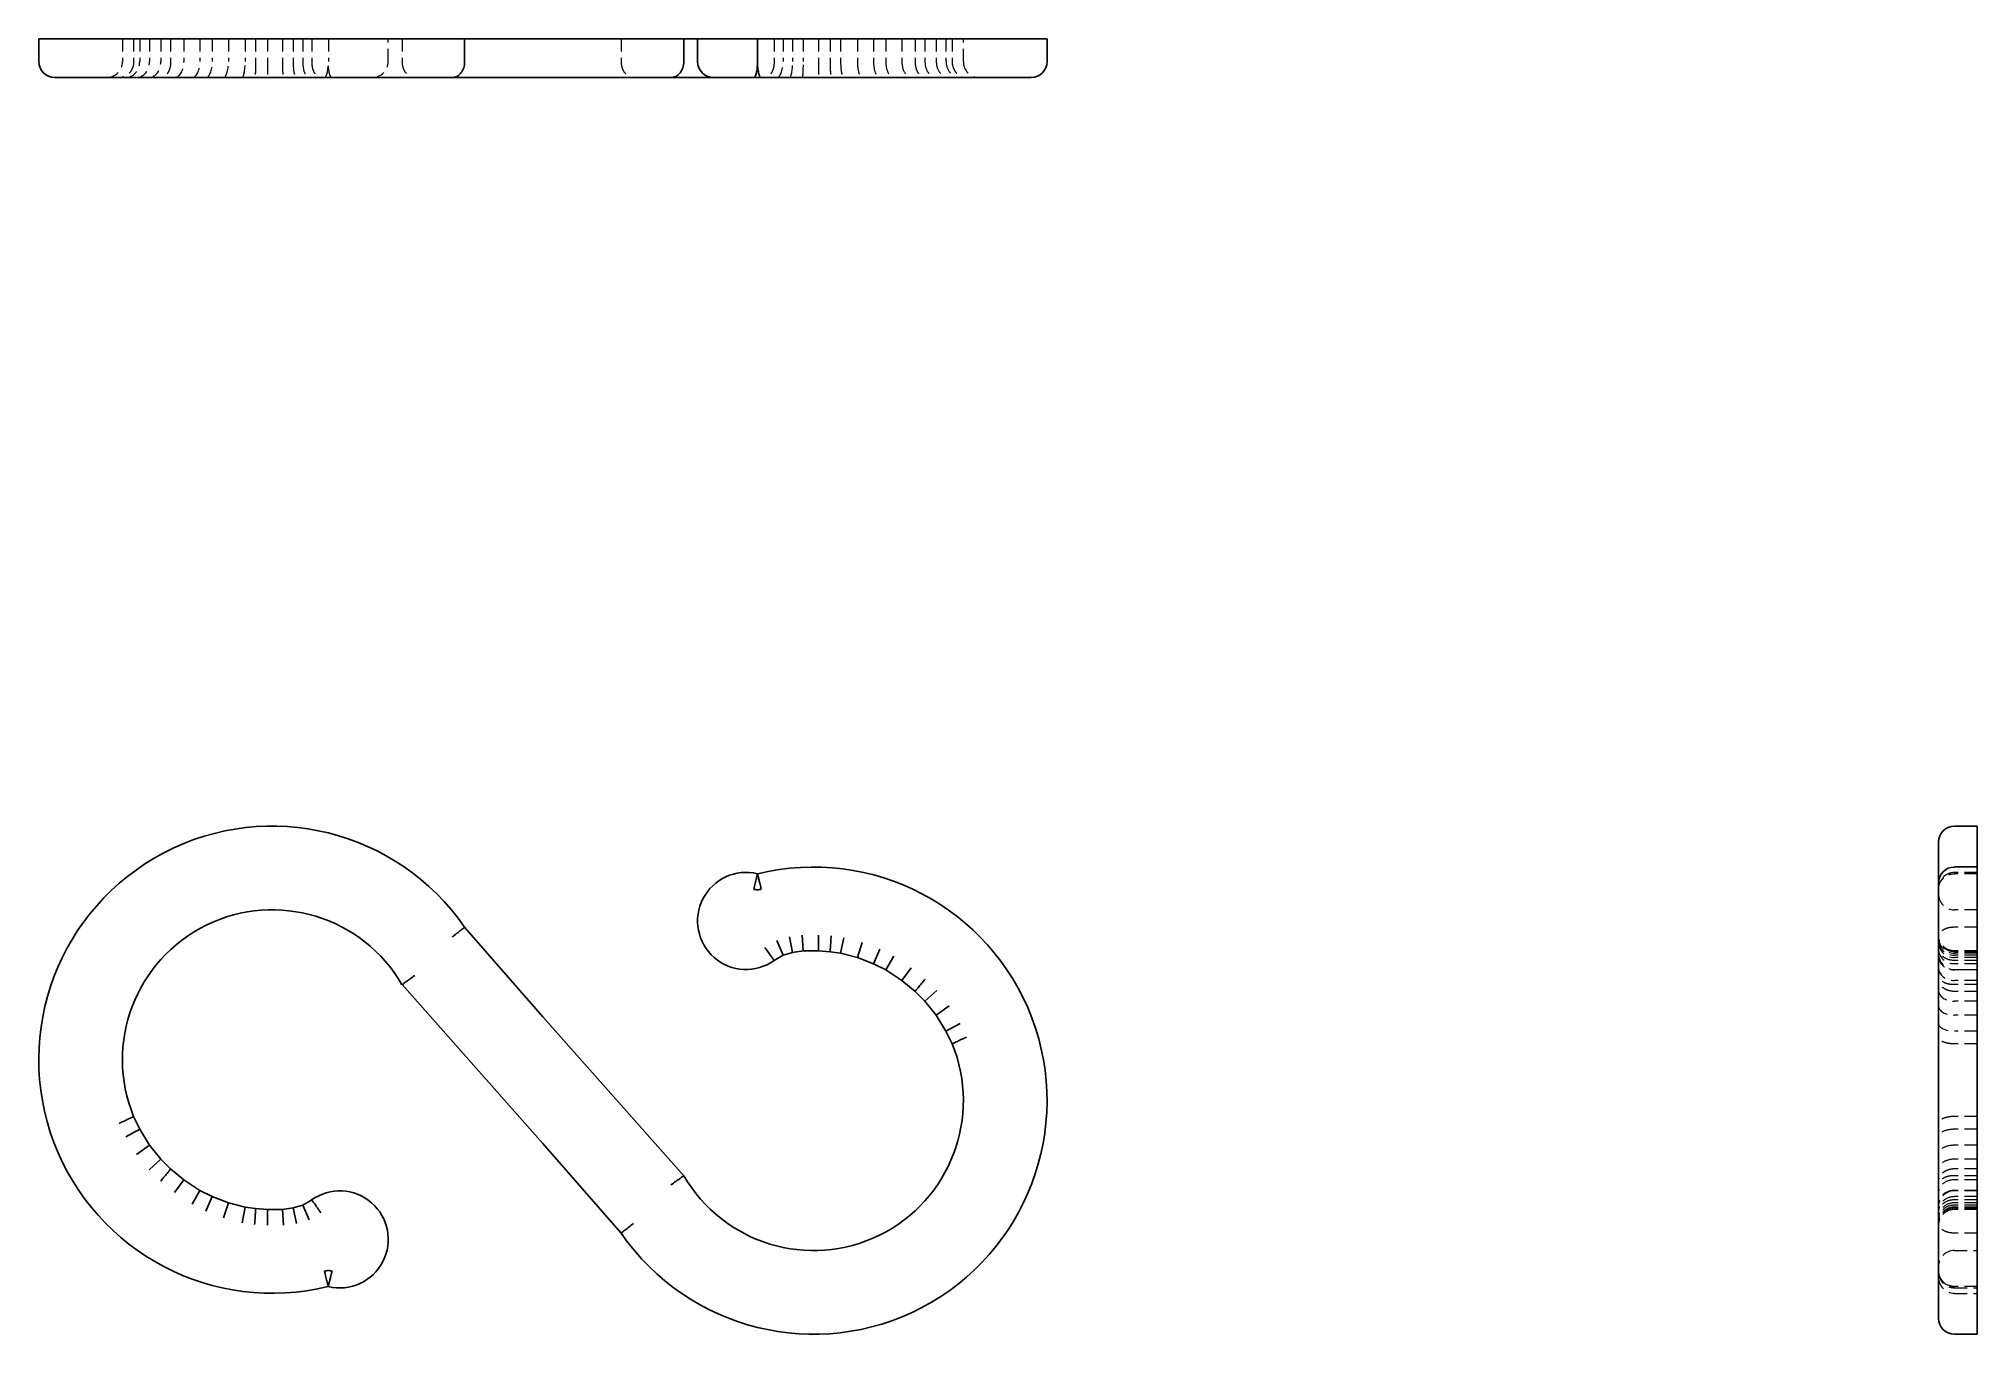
# Model space of a CAD drawing. Header units: millimetres. Extents: x 33 to 225, y 32 to 160.
import ezdxf

# ---------------------------------------------------------------- set-up
doc = ezdxf.new("R2010")
doc.units = ezdxf.units.MM
doc.linetypes.add('HIDDEN', pattern=[1.905, 1.27, -0.635])

msp = doc.modelspace()

# ---------------------------------------------------------------- linework, layer by layer
at = {"color": 7, "linetype": 'Continuous', "lineweight": 25}
for p, q in [((33, 160.26), (33, 157.99)), ((75.24, 160.26), (33, 160.26)), ((75.24, 160.26), (75.24, 157.99)), ((75.24, 160.26), (83, 160.26)), ((96.97, 160.26), (83, 160.26)), ((96.97, 160.26), (96.97, 157.99)), ((96.97, 160.26), (98.34, 160.26)), ((98.34, 160.26), (98.34, 157.99)), ((104.28, 160.26), (98.34, 160.26)), ((104.28, 160.26), (104.28, 157.99)), ((133, 160.26), (104.28, 160.26)), ((133, 157.99), (133, 160.26)), ((74, 156.41), (34.57, 156.41)), ((81.82, 156.41), (74, 156.41)), ((95.69, 156.41), (81.82, 156.41)), ((99.92, 156.41), (95.69, 156.41)), ((103.91, 156.41), (99.92, 156.41)), ((131.43, 156.41), (104.66, 156.41)), ((225.26, 82.19), (222.99, 82.19)), ((225.26, 78.14), (225.26, 82.19)), ((221.41, 76.56), (221.41, 80.62)), ((225.26, 78.14), (222.99, 78.14)), ((225.26, 31.81), (225.26, 78.14)), ((221.41, 33.38), (221.41, 76.56)), ((83, 63.27), (75.24, 72.16)), ((107.77, 69.67), (107.45, 71.21)), ((108.83, 69.82), (108.73, 71.39)), ((105.93, 68.87), (106.82, 69.4)), ((106.82, 69.4), (106.19, 70.85)), ((106.82, 69.4), (107.77, 69.67)), ((107.77, 69.67), (108.83, 69.82)), ((108.83, 69.82), (110.33, 69.82)), ((110.33, 69.82), (111.49, 69.74)), ((111.49, 69.74), (112.52, 69.59)), ((112.52, 69.59), (112.84, 71.13)), ((112.52, 69.59), (114.19, 69.15)), ((114.19, 69.15), (114.67, 70.66)), ((115.79, 68.55), (116.43, 69.99)), ((117.01, 67.93), (117.8, 69.29)), ((114.19, 69.15), (115.79, 68.55)), ((115.79, 68.55), (117.01, 67.93)), ((117.01, 67.93), (118.61, 66.88)), ((118.61, 66.88), (119.54, 68.15)), ((69.03, 66.47), (83, 50.73)), ((118.61, 66.88), (119.92, 65.8)), ((119.92, 65.8), (120.89, 64.84)), ((120.89, 64.84), (122.06, 65.89)), ((120.89, 64.84), (122.01, 63.45)), ((122.01, 63.45), (123.3, 64.36)), ((122.01, 63.45), (122.98, 61.87)), ((96.97, 47.53), (83, 63.27)), ((122.98, 61.87), (124.37, 62.62)), ((122.98, 61.87), (123.59, 60.6)), ((43.02, 52.13), (41.63, 51.38)), ((43.02, 52.13), (42.41, 53.4)), ((43.99, 50.55), (43.02, 52.13)), ((43.99, 50.55), (42.7, 49.64)), ((45.11, 49.16), (43.99, 50.55)), ((83, 50.73), (90.76, 41.84)), ((45.11, 49.16), (43.94, 48.11)), ((46.08, 48.2), (45.11, 49.16)), ((47.39, 47.12), (46.08, 48.2)), ((47.39, 47.12), (46.46, 45.85)), ((48.99, 46.07), (47.39, 47.12)), ((48.99, 46.07), (48.2, 44.71)), ((50.21, 45.45), (48.99, 46.07)), ((50.21, 45.45), (49.57, 44.01)), ((51.81, 44.85), (50.21, 45.45)), ((51.81, 44.85), (51.33, 43.34)), ((53.48, 44.41), (51.81, 44.85)), ((53.48, 44.41), (53.16, 42.87)), ((54.51, 44.26), (53.48, 44.41)), ((55.67, 44.18), (54.51, 44.26)), ((58.23, 44.33), (57.17, 44.18)), ((59.18, 44.6), (58.23, 44.33)), ((58.23, 44.33), (58.55, 42.79)), ((60.07, 45.13), (59.18, 44.6)), ((59.18, 44.6), (59.81, 43.15)), ((57.17, 44.18), (55.67, 44.18)), ((57.17, 44.18), (57.27, 42.61)), ((222.99, 31.81), (225.26, 31.81))]:
    msp.add_line(p, q, dxfattribs=at)
at = {"color": 7, "linetype": 'HIDDEN', "lineweight": 18}
for p, q in [((41.3, 160.26), (41.3, 157.99)), ((42.41, 160.26), (42.41, 157.99)), ((43.02, 160.26), (43.02, 157.99)), ((43.99, 160.26), (43.99, 157.99)), ((45.11, 160.26), (45.11, 157.99)), ((46.08, 160.26), (46.08, 157.99)), ((47.39, 160.26), (47.39, 157.99)), ((48.99, 160.26), (48.99, 157.99)), ((50.21, 160.26), (50.21, 157.99)), ((51.81, 160.26), (51.81, 157.99)), ((53.48, 160.26), (53.48, 157.99)), ((54.51, 160.26), (54.51, 157.99)), ((55.67, 160.26), (55.67, 157.99)), ((57.17, 160.26), (57.17, 157.99)), ((58.23, 160.26), (58.23, 157.99)), ((59.18, 160.26), (59.18, 157.99)), ((60.07, 160.26), (60.07, 157.99)), ((61.72, 160.26), (61.72, 157.99)), ((67.66, 157.99), (67.66, 160.26)), ((69.03, 160.26), (69.03, 157.99)), ((90.76, 160.26), (90.76, 157.99)), ((105.93, 160.26), (105.93, 157.99)), ((106.82, 160.26), (106.82, 157.99)), ((107.77, 160.26), (107.77, 157.99)), ((108.83, 160.26), (108.83, 157.99)), ((110.33, 160.26), (110.33, 157.99)), ((111.49, 160.26), (111.49, 157.99)), ((112.52, 160.26), (112.52, 157.99)), ((114.19, 160.26), (114.19, 157.99)), ((115.79, 160.26), (115.79, 157.99)), ((117.01, 160.26), (117.01, 157.99)), ((118.61, 160.26), (118.61, 157.99)), ((119.92, 160.26), (119.92, 157.99)), ((120.89, 160.26), (120.89, 157.99)), ((122.01, 160.26), (122.01, 157.99)), ((122.98, 160.26), (122.98, 157.99)), ((123.59, 160.26), (123.59, 157.99)), ((124.7, 157.99), (124.7, 160.26)), ((104.29, 157.51), (104.29, 157.54)), ((225.26, 77.6), (222.99, 77.6)), ((225.26, 77.46), (222.99, 77.46)), ((225.26, 73.89), (222.99, 73.89)), ((225.26, 72.16), (222.99, 72.16)), ((225.26, 69.82), (222.99, 69.82)), ((225.26, 69.82), (222.99, 69.82)), ((225.26, 69.74), (222.99, 69.74)), ((225.26, 69.67), (222.99, 69.67)), ((225.26, 69.59), (222.99, 69.59)), ((225.26, 69.4), (222.99, 69.4)), ((225.26, 69.15), (222.99, 69.15)), ((225.26, 68.87), (222.99, 68.87)), ((225.26, 68.55), (222.99, 68.55)), ((222.99, 67.98), (225.26, 67.98)), ((225.26, 67.93), (222.99, 67.93)), ((225.26, 66.88), (222.99, 66.88)), ((225.26, 66.47), (222.99, 66.47)), ((225.26, 65.8), (222.99, 65.8)), ((225.26, 64.84), (222.99, 64.84)), ((225.26, 63.45), (222.99, 63.45)), ((225.26, 61.87), (222.99, 61.87)), ((225.26, 60.6), (222.99, 60.6)), ((225.26, 53.4), (222.99, 53.4)), ((225.26, 52.13), (222.99, 52.13)), ((225.26, 50.55), (222.99, 50.55)), ((225.26, 49.16), (222.99, 49.16)), ((225.26, 48.2), (222.99, 48.2)), ((225.26, 47.53), (222.99, 47.53)), ((225.26, 47.12), (222.99, 47.12)), ((225.26, 46.07), (222.99, 46.07)), ((225.26, 46.02), (222.99, 46.02)), ((225.26, 45.45), (222.99, 45.45)), ((225.26, 45.13), (222.99, 45.13)), ((225.26, 44.85), (222.99, 44.85)), ((225.26, 44.6), (222.99, 44.6)), ((225.26, 44.41), (222.99, 44.41)), ((225.26, 44.33), (222.99, 44.33)), ((225.26, 44.26), (222.99, 44.26)), ((225.26, 44.18), (222.99, 44.18)), ((225.26, 44.18), (222.99, 44.18)), ((225.26, 41.84), (222.99, 41.84)), ((222.99, 40.11), (225.26, 40.11)), ((222.38, 36.68), (222.38, 36.68)), ((222.91, 36.54), (222.38, 36.68)), ((225.26, 36.54), (222.99, 36.54)), ((222.99, 36.4), (225.26, 36.4)), ((222.99, 35.86), (225.26, 35.86))]:
    msp.add_line(p, q, dxfattribs=at)
at = {"color": 7, "linetype": 'Continuous', "lineweight": 25}
for centre, radius, start, end in [((34.57, 157.99), 1.57, 180, 270), ((99.92, 157.99), 1.57, 180, 270), ((131.43, 157.99), 1.57, 270, 0), ((56.16, 59.03), 23.16, 34.5485, 283.8734), ((222.99, 80.62), 1.57, 90, 180), ((109.84, 54.97), 23.16, 214.5485, 103.8734), ((103.15, 72.79), 4.81, 76.3857, 305.378), ((222.99, 76.56), 1.57, 90, 180), ((56.16, 59.03), 14.86, 30.0422, 202.2617), ((109.84, 54.97), 14.86, 210.0422, 22.2617), ((62.85, 41.21), 4.81, 256.3857, 125.378), ((222.99, 33.38), 1.57, 180, 270)]:
    msp.add_arc(centre, radius, start, end, dxfattribs=at)
at = {"color": 7, "linetype": 'HIDDEN', "lineweight": 18}
for centre, start, end in [((39.73, 157.99), 270, 0), ((66.08, 157.99), 270, 0), ((126.27, 157.99), 180, 270), ((222.99, 76.02), 90, 180), ((222.99, 75.46), 180, 270), ((222.99, 69.55), 180, 270), ((222.99, 44.45), 90, 180), ((222.99, 42.61), 90, 180), ((222.99, 38.54), 90, 180), ((222.99, 37.98), 180, 270), ((222.99, 37.44), 180, 270)]:
    msp.add_arc(centre, 1.57, start, end, dxfattribs=at)
for centre, major_axis, ratio, start_param, end_param in [((41.63, 157.99), (0, 1.57), 0.879902, 3.141593, 4.712389), ((42.7, 157.99), (0, 1.57), 0.818143, 3.141593, 4.712389), ((43.94, 157.99), (0, 1.57), 0.742796, 3.141593, 4.712389), ((46.46, 157.99), (0, 1.57), 0.592738, 3.141593, 4.712389), ((48.2, 157.99), (0, 1.57), 0.502514, 3.141593, 4.712389), ((49.57, 157.99), (0, 1.57), 0.406372, 3.141593, 4.712389), ((51.33, 157.99), (0, 1.57), 0.3041, 3.141593, 4.712389), ((53.16, 157.99), (0, 1.57), 0.199241, 3.141593, 4.712389), ((57.27, 157.99), (0, 1.57), 0.067988, 1.570796, 3.141593), ((58.55, 157.99), (0, 1.57), 0.206484, 1.570796, 3.141593), ((59.81, 157.99), (0, 1.57), 0.401059, 1.570796, 3.141593), ((106.19, 157.99), (0, 1.57), 0.401059, 3.141593, 4.712389), ((107.45, 157.99), (0, 1.57), 0.206484, 3.141593, 4.712389), ((108.73, 157.99), (0, 1.57), 0.067988, 3.141593, 4.712389), ((112.84, 157.99), (0, 1.57), 0.199241, 1.570796, 3.141593), ((114.67, 157.99), (0, 1.57), 0.3041, 1.570796, 3.141593), ((116.43, 157.99), (0, 1.57), 0.406372, 1.570796, 3.141593), ((117.8, 157.99), (0, 1.57), 0.502514, 1.570796, 3.141593), ((119.54, 157.99), (0, 1.57), 0.592738, 1.570796, 3.141593), ((122.06, 157.99), (0, 1.57), 0.742796, 1.570796, 3.141593), ((123.3, 157.99), (0, 1.57), 0.818143, 1.570796, 3.141593), ((124.37, 157.99), (0, 1.57), 0.879902, 1.570796, 3.141593), ((222.99, 71.13), (1.57, 0), 0.981396, 3.141593, 4.712389), ((222.99, 70.85), (1.57, 0), 0.925317, 3.141593, 4.712389), ((222.99, 70.66), (1.57, 0), 0.954231, 3.141593, 4.712389), ((222.99, 69.99), (1.57, 0), 0.915323, 3.141593, 4.712389), ((222.99, 69.29), (1.57, 0), 0.866229, 3.141593, 4.712389), ((222.99, 68.15), (1.57, 0), 0.807218, 3.141593, 4.712389), ((222.99, 65.89), (1.57, 0), 0.671599, 3.141593, 4.712389), ((222.99, 64.36), (1.57, 0), 0.578864, 3.141593, 4.712389), ((222.99, 62.62), (1.57, 0), 0.477954, 3.141593, 4.712389), ((222.99, 51.38), (1.57, 0), 0.477954, 1.570796, 3.141593), ((222.99, 49.64), (1.57, 0), 0.578864, 1.570796, 3.141593), ((222.99, 48.11), (1.57, 0), 0.671599, 1.570796, 3.141593), ((222.99, 45.85), (1.57, 0), 0.807218, 1.570796, 3.141593), ((222.99, 44.71), (1.57, 0), 0.866229, 1.570796, 3.141593), ((222.99, 44.01), (1.57, 0), 0.915323, 1.570796, 3.141593), ((222.99, 43.34), (1.57, 0), 0.954231, 1.570796, 3.141593), ((222.99, 43.15), (1.57, 0), 0.925317, 1.570796, 3.141593), ((222.99, 42.87), (1.57, 0), 0.981396, 1.570796, 3.141593), ((222.99, 42.79), (1.57, 0), 0.98108, 1.570796, 3.141593)]:
    msp.add_ellipse(centre, major_axis=major_axis, ratio=ratio, start_param=start_param, end_param=end_param, dxfattribs=at)
for points, knots in [([(42.41, 157.99), (42.41, 157.78), (42.37, 157.57), (42.23, 157.19), (42.13, 157.02), (41.86, 156.73), (41.71, 156.61), (41.36, 156.45), (41.18, 156.41), (40.99, 156.41)], [0, 0, 0, 0, 0.25, 0.25, 0.5, 0.5, 0.75, 0.75, 1, 1, 1, 1]), ([(46.08, 157.99), (46.08, 157.78), (46.06, 157.57), (45.96, 157.19), (45.88, 157.02), (45.7, 156.73), (45.59, 156.61), (45.35, 156.45), (45.22, 156.41), (45.09, 156.41)], [0, 0, 0, 0, 0.25, 0.25, 0.5, 0.5, 0.75, 0.75, 1, 1, 1, 1]), ([(54.51, 157.99), (54.51, 157.78), (54.51, 157.57), (54.5, 157.19), (54.49, 157.02), (54.47, 156.73), (54.46, 156.61), (54.44, 156.45), (54.42, 156.41), (54.41, 156.41)], [0, 0, 0, 0, 0.25, 0.25, 0.5, 0.5, 0.75, 0.75, 1, 1, 1, 1]), ([(55.67, 157.99), (55.67, 157.78), (55.67, 157.57), (55.67, 157.19), (55.67, 157.02), (55.67, 156.73), (55.67, 156.61), (55.67, 156.45), (55.67, 156.41), (55.67, 156.41)], [0, 0, 0, 0, 0.25, 0.25, 0.5, 0.5, 0.75, 0.75, 1, 1, 1, 1]), ([(60.07, 157.99), (60.07, 157.78), (60.09, 157.57), (60.18, 157.19), (60.25, 157.02), (60.42, 156.73), (60.52, 156.61), (60.74, 156.45), (60.86, 156.41), (60.98, 156.41)], [0, 0, 0, 0, 0.25, 0.25, 0.5, 0.5, 0.75, 0.75, 1, 1, 1, 1]), ([(61.34, 156.41), (61.35, 156.41), (61.36, 156.42), (61.39, 156.43), (61.4, 156.43), (61.43, 156.46), (61.46, 156.49), (61.52, 156.61), (61.57, 156.73), (61.64, 157.02), (61.67, 157.2), (61.7, 157.48), (61.7, 157.58), (61.71, 157.78), (61.72, 157.88), (61.72, 157.99)], [0, 0, 0, 0, 0.0625, 0.0625, 0.125, 0.125, 0.25, 0.25, 0.5, 0.5, 0.75, 0.75, 0.875, 0.875, 1, 1, 1, 1]), ([(62.09, 156.41), (62.08, 156.41), (62.06, 156.42), (62.03, 156.43), (61.99, 156.46), (61.95, 156.52), (61.9, 156.62), (61.85, 156.76), (61.81, 156.92), (61.78, 157.1), (61.75, 157.3), (61.73, 157.52), (61.72, 157.75), (61.72, 157.91), (61.72, 157.99)], [0, 0, 0, 0, 0.0491, 0.0982, 0.147301, 0.242045, 0.336789, 0.431534, 0.526278, 0.621023, 0.715767, 0.810511, 0.905256, 1, 1, 1, 1]), ([(69.03, 157.99), (69.03, 157.78), (69.06, 157.57), (69.19, 157.19), (69.28, 157.02), (69.52, 156.73), (69.66, 156.61), (69.97, 156.45), (70.14, 156.41), (70.31, 156.41)], [0, 0, 0, 0, 0.25, 0.25, 0.5, 0.5, 0.75, 0.75, 1, 1, 1, 1]), ([(90.76, 157.98), (90.76, 157.78), (90.79, 157.57), (90.92, 157.19), (91.01, 157.02), (91.24, 156.73), (91.38, 156.61), (91.68, 156.45), (91.84, 156.41), (92, 156.41)], [0, 0, 0, 0, 0.25, 0.25, 0.5, 0.5, 0.75, 0.75, 1, 1, 1, 1]), ([(105.93, 157.99), (105.93, 157.78), (105.91, 157.57), (105.82, 157.19), (105.75, 157.02), (105.58, 156.73), (105.48, 156.61), (105.26, 156.45), (105.14, 156.41), (105.02, 156.41)], [0, 0, 0, 0, 0.25, 0.25, 0.5, 0.5, 0.75, 0.75, 1, 1, 1, 1]), ([(110.33, 157.99), (110.33, 157.78), (110.33, 157.57), (110.33, 157.19), (110.33, 157.02), (110.33, 156.73), (110.33, 156.61), (110.33, 156.45), (110.33, 156.41), (110.33, 156.41)], [0, 0, 0, 0, 0.25, 0.25, 0.5, 0.5, 0.75, 0.75, 1, 1, 1, 1]), ([(111.49, 157.99), (111.49, 157.78), (111.49, 157.57), (111.5, 157.19), (111.51, 157.02), (111.53, 156.73), (111.54, 156.61), (111.56, 156.45), (111.58, 156.41), (111.59, 156.41)], [0, 0, 0, 0, 0.25, 0.25, 0.5, 0.5, 0.75, 0.75, 1, 1, 1, 1]), ([(119.92, 157.99), (119.92, 157.78), (119.94, 157.57), (120.04, 157.19), (120.12, 157.02), (120.3, 156.73), (120.41, 156.61), (120.65, 156.45), (120.78, 156.41), (120.91, 156.41)], [0, 0, 0, 0, 0.25, 0.25, 0.5, 0.5, 0.75, 0.75, 1, 1, 1, 1]), ([(123.59, 157.99), (123.59, 157.78), (123.63, 157.57), (123.77, 157.19), (123.87, 157.02), (124.14, 156.73), (124.29, 156.61), (124.64, 156.45), (124.82, 156.41), (125.01, 156.41)], [0, 0, 0, 0, 0.25, 0.25, 0.5, 0.5, 0.75, 0.75, 1, 1, 1, 1]), ([(221.41, 75.93), (221.42, 76.01), (221.42, 76.17), (221.48, 76.41), (221.58, 76.63), (221.71, 76.83), (221.87, 77.02), (222.05, 77.17), (222.21, 77.26), (222.31, 77.32), (222.43, 77.38), (222.53, 77.44), (222.62, 77.48), (222.64, 77.5)], [0, 0, 0, 0, 0.114994, 0.229832, 0.344568, 0.459192, 0.57367, 0.692225, 0.779435, 0.835535, 0.86035, 0.96339, 1, 1, 1, 1]), ([(221.41, 75.93), (221.41, 76.13), (221.45, 76.33), (221.61, 76.7), (221.73, 76.87), (222.02, 77.15), (222.19, 77.27), (222.57, 77.42), (222.78, 77.46), (222.99, 77.46)], [0, 0, 0, 0, 0.25, 0.25, 0.5, 0.5, 0.75, 0.75, 1, 1, 1, 1]), ([(222.98, 72.16), (222.78, 72.16), (222.57, 72.14), (222.19, 72.04), (222.02, 71.97), (221.73, 71.79), (221.61, 71.68), (221.45, 71.45), (221.41, 71.32), (221.41, 71.2)], [0, 0, 0, 0, 0.25, 0.25, 0.5, 0.5, 0.75, 0.75, 1, 1, 1, 1]), ([(222.99, 69.82), (222.78, 69.82), (222.57, 69.86), (222.19, 70.01), (222.02, 70.13), (221.73, 70.42), (221.61, 70.6), (221.45, 70.98), (221.41, 71.18), (221.41, 71.39)], [0, 0, 0, 0, 0.25, 0.25, 0.5, 0.5, 0.75, 0.75, 1, 1, 1, 1]), ([(222.99, 69.74), (222.78, 69.74), (222.57, 69.78), (222.19, 69.94), (222.02, 70.06), (221.73, 70.35), (221.61, 70.52), (221.45, 70.9), (221.41, 71.11), (221.41, 71.31)], [0, 0, 0, 0, 0.25, 0.25, 0.5, 0.5, 0.75, 0.75, 1, 1, 1, 1]), ([(222.99, 68.87), (222.78, 68.87), (222.57, 68.9), (222.19, 69.03), (222.02, 69.13), (221.73, 69.36), (221.61, 69.51), (221.45, 69.82), (221.41, 69.98), (221.41, 70.15)], [0, 0, 0, 0, 0.25, 0.25, 0.5, 0.5, 0.75, 0.75, 1, 1, 1, 1]), ([(222.99, 66.47), (222.78, 66.47), (222.57, 66.49), (222.19, 66.58), (222.02, 66.65), (221.73, 66.82), (221.61, 66.93), (221.45, 67.15), (221.41, 67.27), (221.41, 67.39)], [0, 0, 0, 0, 0.25, 0.25, 0.5, 0.5, 0.75, 0.75, 1, 1, 1, 1]), ([(222.99, 65.8), (222.78, 65.8), (222.57, 65.84), (222.19, 65.96), (222.02, 66.05), (221.73, 66.27), (221.61, 66.41), (221.45, 66.7), (221.41, 66.86), (221.41, 67.02)], [0, 0, 0, 0, 0.25, 0.25, 0.5, 0.5, 0.75, 0.75, 1, 1, 1, 1]), ([(222.99, 60.6), (222.78, 60.6), (222.57, 60.62), (222.19, 60.69), (222.02, 60.74), (221.73, 60.86), (221.61, 60.94), (221.45, 61.1), (221.41, 61.19), (221.41, 61.28)], [0, 0, 0, 0, 0.25, 0.25, 0.5, 0.5, 0.75, 0.75, 1, 1, 1, 1]), ([(222.99, 53.4), (222.78, 53.4), (222.57, 53.38), (222.19, 53.31), (222.02, 53.26), (221.73, 53.14), (221.61, 53.06), (221.45, 52.9), (221.41, 52.81), (221.41, 52.72)], [0, 0, 0, 0, 0.25, 0.25, 0.5, 0.5, 0.75, 0.75, 1, 1, 1, 1]), ([(222.99, 48.2), (222.78, 48.2), (222.57, 48.16), (222.19, 48.04), (222.02, 47.95), (221.73, 47.73), (221.61, 47.59), (221.45, 47.3), (221.41, 47.14), (221.41, 46.98)], [0, 0, 0, 0, 0.25, 0.25, 0.5, 0.5, 0.75, 0.75, 1, 1, 1, 1]), ([(222.99, 47.53), (222.78, 47.53), (222.57, 47.51), (222.19, 47.42), (222.02, 47.35), (221.73, 47.18), (221.61, 47.07), (221.45, 46.85), (221.41, 46.73), (221.41, 46.61)], [0, 0, 0, 0, 0.25, 0.25, 0.5, 0.5, 0.75, 0.75, 1, 1, 1, 1]), ([(222.99, 45.13), (222.78, 45.13), (222.57, 45.1), (222.19, 44.97), (222.02, 44.87), (221.73, 44.64), (221.61, 44.49), (221.45, 44.18), (221.41, 44.02), (221.41, 43.85)], [0, 0, 0, 0, 0.25, 0.25, 0.5, 0.5, 0.75, 0.75, 1, 1, 1, 1]), ([(222.99, 44.18), (222.78, 44.18), (222.57, 44.14), (222.19, 43.99), (222.02, 43.87), (221.73, 43.58), (221.61, 43.4), (221.45, 43.02), (221.41, 42.82), (221.41, 42.61)], [0, 0, 0, 0, 0.25, 0.25, 0.5, 0.5, 0.75, 0.75, 1, 1, 1, 1]), ([(222.98, 41.84), (222.78, 41.84), (222.57, 41.86), (222.19, 41.96), (222.02, 42.03), (221.73, 42.21), (221.61, 42.32), (221.45, 42.55), (221.41, 42.68), (221.41, 42.8)], [0, 0, 0, 0, 0.25, 0.25, 0.5, 0.5, 0.75, 0.75, 1, 1, 1, 1]), ([(222.38, 36.68), (222.36, 36.68), (222.15, 36.73), (221.82, 37.03), (221.48, 37.53), (221.43, 37.93), (221.41, 38.13)], [0, 0, 0, 0, 0.02718, 0.351846, 0.676207, 1, 1, 1, 1]), ([(221.41, 38.07), (221.41, 38.02), (221.42, 37.97), (221.43, 37.87), (221.43, 37.82), (221.46, 37.67), (221.49, 37.57), (221.61, 37.29), (221.73, 37.12), (222.02, 36.84), (222.2, 36.73), (222.48, 36.62), (222.58, 36.59), (222.78, 36.55), (222.88, 36.54), (222.99, 36.53)], [0, 0, 0, 0, 0.0625, 0.0625, 0.125, 0.125, 0.25, 0.25, 0.5, 0.5, 0.75, 0.75, 0.875, 0.875, 1, 1, 1, 1]), ([(221.41, 38.07), (221.41, 38.03), (221.42, 37.95), (221.43, 37.83), (221.46, 37.68), (221.52, 37.5), (221.62, 37.29), (221.76, 37.11), (221.92, 36.94), (222.1, 36.8), (222.3, 36.68), (222.52, 36.6), (222.75, 36.55), (222.91, 36.54), (222.99, 36.54)], [0, 0, 0, 0, 0.0491, 0.0982, 0.147301, 0.242045, 0.336789, 0.431534, 0.526278, 0.621023, 0.715767, 0.810511, 0.905256, 1, 1, 1, 1])]:
    msp.add_open_spline(points, degree=3, knots=knots, dxfattribs=at)
at = {"color": 7, "linetype": 'Continuous', "lineweight": 25}
for points, knots in [([(75.24, 157.98), (75.24, 157.78), (75.21, 157.57), (75.08, 157.19), (74.99, 157.02), (74.76, 156.73), (74.62, 156.61), (74.32, 156.45), (74.16, 156.41), (74, 156.41)], [0, 0, 0, 0, 0.25, 0.25, 0.5, 0.5, 0.75, 0.75, 1, 1, 1, 1]), ([(96.97, 157.99), (96.97, 157.78), (96.94, 157.57), (96.81, 157.19), (96.72, 157.02), (96.48, 156.73), (96.34, 156.61), (96.03, 156.45), (95.86, 156.41), (95.69, 156.41)], [0, 0, 0, 0, 0.25, 0.25, 0.5, 0.5, 0.75, 0.75, 1, 1, 1, 1]), ([(103.91, 156.41), (103.96, 156.41), (104.01, 156.45), (104.1, 156.61), (104.14, 156.73), (104.21, 157.02), (104.24, 157.19), (104.27, 157.57), (104.28, 157.78), (104.28, 157.99)], [0, 0, 0, 0, 0.25, 0.25, 0.5, 0.5, 0.75, 0.75, 1, 1, 1, 1]), ([(104.66, 156.41), (104.6, 156.41), (104.48, 156.41), (104.29, 156.41), (104.1, 156.41), (103.97, 156.41), (103.91, 156.41)], [0, 0, 0, 0, 0.2502455, 0.5, 0.7497545, 1, 1, 1, 1]), ([(104.66, 156.41), (104.64, 156.42), (104.6, 156.42), (104.54, 156.48), (104.49, 156.58), (104.44, 156.71), (104.39, 156.87), (104.36, 157.05), (104.33, 157.21), (104.32, 157.31), (104.3, 157.43), (104.29, 157.53), (104.28, 157.62), (104.27, 157.64)], [0, 0, 0, 0, 0.114994, 0.229832, 0.344568, 0.459192, 0.57367, 0.692225, 0.779435, 0.835535, 0.86035, 0.96339, 1, 1, 1, 1]), ([(104.29, 157.54), (104.29, 157.53), (104.29, 157.51), (104.29, 157.5), (104.29, 157.49), (104.29, 157.49), (104.29, 157.49), (104.29, 157.49), (104.29, 157.49), (104.29, 157.49), (104.29, 157.49), (104.29, 157.49), (104.29, 157.49), (104.29, 157.5), (104.29, 157.51), (104.29, 157.51)], [0, 0, 0, 0, 0.452812, 0.615136, 0.668953, 0.700224, 0.704141, 0.7064, 0.706982, 0.707134, 0.708237, 0.716207, 0.731835, 0.873107, 1, 1, 1, 1]), ([(103.91, 75.93), (103.96, 76.13), (104.01, 76.33), (104.1, 76.7), (104.14, 76.87), (104.21, 77.15), (104.24, 77.27), (104.27, 77.42), (104.28, 77.46), (104.28, 77.46)], [0, 0, 0, 0, 0.25, 0.25, 0.5, 0.5, 0.75, 0.75, 1, 1, 1, 1]), ([(104.66, 75.93), (104.64, 76.01), (104.6, 76.17), (104.54, 76.41), (104.49, 76.63), (104.44, 76.83), (104.39, 77.02), (104.36, 77.17), (104.33, 77.26), (104.32, 77.32), (104.3, 77.38), (104.29, 77.44), (104.28, 77.48), (104.27, 77.5)], [0, 0, 0, 0, 0.114994, 0.229832, 0.344568, 0.459192, 0.57367, 0.692225, 0.779435, 0.835535, 0.86035, 0.96339, 1, 1, 1, 1]), ([(104.66, 75.93), (104.6, 75.92), (104.48, 75.89), (104.29, 75.86), (104.1, 75.89), (103.97, 75.92), (103.91, 75.93)], [0, 0, 0, 0, 0.2502455, 0.5, 0.7497545, 1, 1, 1, 1]), ([(75.24, 72.16), (75.24, 72.16), (75.21, 72.14), (75.08, 72.04), (74.99, 71.97), (74.76, 71.79), (74.62, 71.68), (74.32, 71.45), (74.16, 71.32), (74, 71.2)], [0, 0, 0, 0, 0.25, 0.25, 0.5, 0.5, 0.75, 0.75, 1, 1, 1, 1]), ([(110.33, 69.82), (110.33, 69.82), (110.33, 69.86), (110.33, 70.01), (110.33, 70.13), (110.33, 70.42), (110.33, 70.6), (110.33, 70.98), (110.33, 71.18), (110.33, 71.39)], [0, 0, 0, 0, 0.25, 0.25, 0.5, 0.5, 0.75, 0.75, 1, 1, 1, 1]), ([(111.49, 69.74), (111.49, 69.74), (111.49, 69.78), (111.5, 69.94), (111.51, 70.06), (111.53, 70.35), (111.54, 70.52), (111.56, 70.9), (111.58, 71.11), (111.59, 71.31)], [0, 0, 0, 0, 0.25, 0.25, 0.5, 0.5, 0.75, 0.75, 1, 1, 1, 1]), ([(105.93, 68.87), (105.93, 68.87), (105.91, 68.9), (105.82, 69.03), (105.75, 69.13), (105.58, 69.36), (105.48, 69.51), (105.26, 69.82), (105.14, 69.98), (105.02, 70.15)], [0, 0, 0, 0, 0.25, 0.25, 0.5, 0.5, 0.75, 0.75, 1, 1, 1, 1]), ([(69.03, 66.47), (69.03, 66.47), (69.06, 66.49), (69.19, 66.58), (69.28, 66.65), (69.52, 66.82), (69.66, 66.93), (69.97, 67.15), (70.14, 67.27), (70.31, 67.39)], [0, 0, 0, 0, 0.25, 0.25, 0.5, 0.5, 0.75, 0.75, 1, 1, 1, 1]), ([(119.92, 65.8), (119.92, 65.8), (119.94, 65.84), (120.04, 65.96), (120.12, 66.05), (120.3, 66.27), (120.41, 66.41), (120.65, 66.7), (120.78, 66.86), (120.91, 67.02)], [0, 0, 0, 0, 0.25, 0.25, 0.5, 0.5, 0.75, 0.75, 1, 1, 1, 1]), ([(123.59, 60.6), (123.59, 60.6), (123.63, 60.62), (123.77, 60.69), (123.87, 60.74), (124.14, 60.86), (124.29, 60.94), (124.64, 61.1), (124.82, 61.19), (125.01, 61.28)], [0, 0, 0, 0, 0.25, 0.25, 0.5, 0.5, 0.75, 0.75, 1, 1, 1, 1]), ([(42.41, 53.4), (42.41, 53.4), (42.37, 53.38), (42.23, 53.31), (42.13, 53.26), (41.86, 53.14), (41.71, 53.06), (41.36, 52.9), (41.18, 52.81), (40.99, 52.72)], [0, 0, 0, 0, 0.25, 0.25, 0.5, 0.5, 0.75, 0.75, 1, 1, 1, 1]), ([(46.08, 48.2), (46.08, 48.2), (46.06, 48.16), (45.96, 48.04), (45.88, 47.95), (45.7, 47.73), (45.59, 47.59), (45.35, 47.3), (45.22, 47.14), (45.09, 46.98)], [0, 0, 0, 0, 0.25, 0.25, 0.5, 0.5, 0.75, 0.75, 1, 1, 1, 1]), ([(96.97, 47.53), (96.97, 47.53), (96.94, 47.51), (96.81, 47.42), (96.72, 47.35), (96.48, 47.18), (96.34, 47.07), (96.03, 46.85), (95.86, 46.73), (95.69, 46.61)], [0, 0, 0, 0, 0.25, 0.25, 0.5, 0.5, 0.75, 0.75, 1, 1, 1, 1]), ([(54.51, 44.26), (54.51, 44.26), (54.51, 44.22), (54.5, 44.06), (54.49, 43.94), (54.47, 43.65), (54.46, 43.48), (54.44, 43.1), (54.42, 42.89), (54.41, 42.69)], [0, 0, 0, 0, 0.25, 0.25, 0.5, 0.5, 0.75, 0.75, 1, 1, 1, 1]), ([(60.07, 45.13), (60.07, 45.13), (60.09, 45.1), (60.18, 44.97), (60.25, 44.87), (60.42, 44.64), (60.52, 44.49), (60.74, 44.18), (60.86, 44.02), (60.98, 43.85)], [0, 0, 0, 0, 0.25, 0.25, 0.5, 0.5, 0.75, 0.75, 1, 1, 1, 1]), ([(55.67, 44.18), (55.67, 44.18), (55.67, 44.14), (55.67, 43.99), (55.67, 43.87), (55.67, 43.58), (55.67, 43.4), (55.67, 43.02), (55.67, 42.82), (55.67, 42.61)], [0, 0, 0, 0, 0.25, 0.25, 0.5, 0.5, 0.75, 0.75, 1, 1, 1, 1]), ([(90.76, 41.84), (90.76, 41.84), (90.79, 41.86), (90.92, 41.96), (91.01, 42.03), (91.24, 42.21), (91.38, 42.32), (91.68, 42.55), (91.84, 42.68), (92, 42.8)], [0, 0, 0, 0, 0.25, 0.25, 0.5, 0.5, 0.75, 0.75, 1, 1, 1, 1]), ([(61.34, 38.07), (61.4, 38.08), (61.52, 38.11), (61.71, 38.14), (61.9, 38.11), (62.03, 38.08), (62.09, 38.07)], [0, 0, 0, 0, 0.250245, 0.5, 0.749755, 1, 1, 1, 1]), ([(61.34, 38.07), (61.35, 38.02), (61.36, 37.97), (61.39, 37.87), (61.4, 37.82), (61.43, 37.67), (61.46, 37.57), (61.52, 37.29), (61.57, 37.12), (61.64, 36.84), (61.67, 36.73), (61.7, 36.62), (61.7, 36.59), (61.71, 36.55), (61.72, 36.54), (61.72, 36.53)], [0, 0, 0, 0, 0.0625, 0.0625, 0.125, 0.125, 0.25, 0.25, 0.5, 0.5, 0.75, 0.75, 0.875, 0.875, 1, 1, 1, 1]), ([(62.09, 38.07), (62.08, 38.03), (62.06, 37.95), (62.03, 37.83), (61.99, 37.68), (61.95, 37.5), (61.9, 37.29), (61.85, 37.11), (61.81, 36.94), (61.78, 36.8), (61.75, 36.68), (61.73, 36.6), (61.72, 36.55), (61.72, 36.54), (61.72, 36.54)], [0, 0, 0, 0, 0.0491, 0.0982, 0.147301, 0.242045, 0.336789, 0.431534, 0.526278, 0.621023, 0.715767, 0.810511, 0.905256, 1, 1, 1, 1])]:
    msp.add_open_spline(points, degree=3, knots=knots, dxfattribs=at)

doc.saveas('drawing.dxf')
